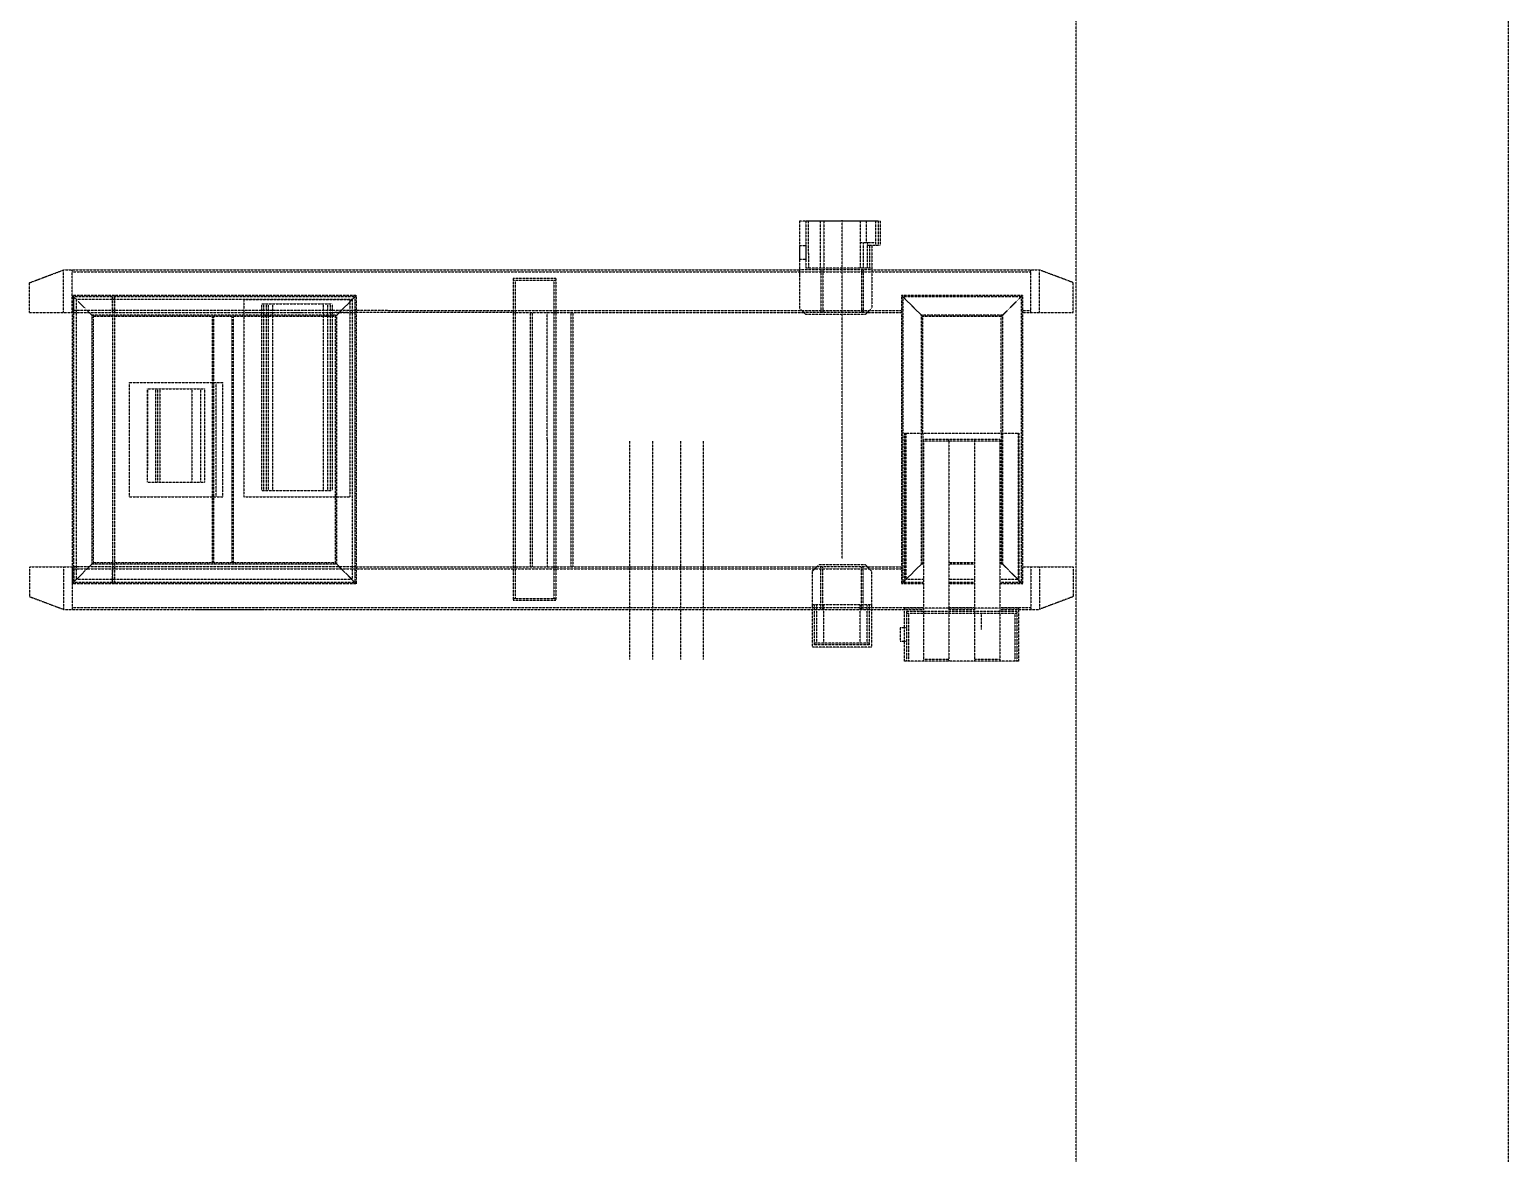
# Model space of a CAD drawing. Header units: millimetres. Extents: x -955179 to -912907, y 62798 to 154298.
# Drawn here: x -943674 to -940188, y 130484 to 133133 of the extents above; entities that cross this region are included whole.
import ezdxf

# ---------------------------------------------------------------- set-up
doc = ezdxf.new("R2010")
doc.units = ezdxf.units.MM
doc.header["$MEASUREMENT"] = 0
doc.linetypes.add('HIDDEN', pattern=[0.375, 0.25, -0.125])
doc.layers.add('CV', color=251, linetype='HIDDEN')

# ---------------------------------------------------------------- blocks, each defined once
blk = doc.blocks.new('TK출하')
at = {"layer": 'CV'}
for p, q in [((-844932.4, 111052.4, -74.6), (-844928.2, 138901.7, 434.9)), ((-845583.2, 122900.2, 690.4), (-845583.2, 122774.2, 690.4)), ((-845392.7, 122900.2, 699.9), (-845583.2, 122900.2, 689.9)), ((-845568.3, 122900.2, 690.7), (-845568.2, 122789.2, 690.4)), ((-845397.8, 122900.2, 700.2), (-845568.3, 122900.2, 690.7)), ((-845562.3, 122900.2, 690.7), (-845562.2, 122789.2, 690.4)), ((-845534.3, 122900.2, 690.7), (-845534.2, 122789.2, 690.4)), ((-845525.8, 122900.2, 700.2), (-845525.7, 122789.2, 699.9)), ((-845482.7, 122104, 699.9), (-845482.7, 122902.3, 699.9)), ((-845439.8, 122900.2, 700.2), (-845439.7, 122789.2, 699.9)), ((-845426.3, 122900.2, 690.7), (-845426.2, 122849.2, 690.4)), ((-845403.8, 122900.2, 700.2), (-845403.7, 122843.2, 699.9)), ((-845397.8, 122900.2, 700.2), (-845397.7, 122843.2, 699.9)), ((-845392.7, 122900.2, 699.9), (-845392.7, 122843.2, 699.9)), ((-845582.7, 122842.7, 699.9), (-845568.2, 122842.7, 699.9)), ((-845582.7, 122842.7, 694.8), (-845582.7, 122810.7, 694.8)), ((-845568.2, 122844.2, 700.2), (-845568.2, 122810.7, 699.9)), ((-845423.7, 122849.2, 699.9), (-845439.7, 122849.2, 699.9)), ((-845432.8, 122849.2, 690.4), (-845432.8, 122789.2, 690.4)), ((-845423.7, 122849.2, 699.9), (-845423.7, 122789.2, 699.9)), ((-845417.7, 122849.2, 699.9), (-845423.7, 122849.2, 699.9)), ((-845417.7, 122843.2, 699.9), (-845423.7, 122843.2, 699.9)), ((-845403.7, 122849.2, 699.9), (-845417.7, 122849.2, 699.9)), ((-845392.7, 122843.2, 699.9), (-845417.7, 122843.2, 699.9)), ((-845417.7, 122843.2, 699.9), (-845417.7, 122789.2, 699.9)), ((-845412.7, 122843.2, 699.9), (-845412.7, 122789.2, 699.9)), ((-845582.7, 122810.7, 699.9), (-845568.2, 122810.7, 699.9)), ((-847397.7, 122755.2, 699.9), (-847317.7, 122785.2, 699.9)), ((-847397.7, 122755.2, 699.9), (-847317.7, 122785.2, 699.9)), ((-847317.7, 122785.2, 699.9), (-845583.2, 122785.2, 690.5)), ((-847317.7, 122785.2, 699.9), (-845583.2, 122785.2, 690.5)), ((-847317.7, 122685.2, 699.9), (-847317.7, 122785.2, 699.9)), ((-847317.7, 122685.2, 699.9), (-847317.7, 122785.2, 699.9)), ((-847297.7, 122685.2, 699.9), (-847297.7, 122785.2, 699.9)), ((-847297.7, 122685.2, 699.9), (-847297.7, 122785.2, 699.9)), ((-847297.7, 122780.7, 699.9), (-845037.7, 122780.7, 699.9)), ((-847297.7, 122780.7, 699.9), (-845037.7, 122780.7, 699.9)), ((-845412.7, 122785.2, 699.9), (-845583.2, 122785.2, 689.8)), ((-845583.2, 122782.7, 690.4), (-845583.2, 122695.2, 690.4)), ((-845412.7, 122789.2, 709.4), (-845568.2, 122789.2, 700.2)), ((-845532.7, 122785.2, 699.9), (-845532.7, 122685.2, 699.9)), ((-845528.2, 122785.2, 699.9), (-845528.2, 122685.2, 699.9)), ((-845437.2, 122785.2, 699.9), (-845437.2, 122685.2, 699.9)), ((-845432.7, 122785.2, 699.9), (-845432.7, 122685.2, 699.9)), ((-845412.7, 122789.2, 699.9), (-845412.7, 122695.2, 709.4)), ((-845412.7, 122785.2, 699.9), (-845017.7, 122785.2, 699.9)), ((-845412.7, 122785.2, 699.9), (-845017.7, 122785.2, 699.9)), ((-845037.7, 122685.2, 699.9), (-845037.7, 122785.2, 699.9)), ((-845037.7, 122685.2, 699.9), (-845037.7, 122785.2, 699.9)), ((-844937.7, 122755.2, 699.9), (-845017.7, 122785.2, 699.9)), ((-844937.7, 122755.2, 699.9), (-845017.7, 122785.2, 699.9)), ((-845017.7, 122685.2, 699.9), (-845017.7, 122785.2, 699.9)), ((-845017.7, 122685.2, 699.9), (-845017.7, 122785.2, 699.9)), ((-847397.7, 122685.2, 699.9), (-847397.7, 122755.2, 699.9)), ((-847397.7, 122685.2, 699.9), (-847397.7, 122755.2, 699.9)), ((-846257.7, 122764.7, 699.9), (-846257.7, 122005.7, 699.9)), ((-846257.7, 122764.7, 699.9), (-846257.7, 122005.7, 699.9)), ((-846157.7, 122764.7, 699.9), (-846257.7, 122764.7, 699.9)), ((-846157.7, 122764.7, 699.9), (-846257.7, 122764.7, 699.9)), ((-846157.7, 122760.2, 699.9), (-846257.7, 122760.2, 699.9)), ((-846157.7, 122760.2, 699.9), (-846257.7, 122760.2, 699.9)), ((-846253.2, 122760.2, 699.9), (-846253.2, 122010.2, 699.9)), ((-846253.2, 122760.2, 699.9), (-846253.2, 122010.2, 699.9)), ((-846162.2, 122760.2, 699.9), (-846162.2, 122010.2, 699.9)), ((-846162.2, 122760.2, 699.9), (-846162.2, 122010.2, 699.9)), ((-846157.7, 122764.7, 699.9), (-846157.7, 122005.7, 699.9)), ((-846157.7, 122764.7, 699.9), (-846157.7, 122005.7, 699.9)), ((-844937.7, 122685.2, 699.9), (-844937.7, 122755.2, 699.9)), ((-844937.7, 122685.2, 699.9), (-844937.7, 122755.2, 699.9)), ((-846627.7, 122725.2, 699.9), (-847297.7, 122725.2, 699.9)), ((-846627.7, 122725.2, 699.9), (-847297.7, 122725.2, 699.9)), ((-847297.7, 122725.2, 699.9), (-847297.7, 122045.2, 699.9)), ((-847297.7, 122725.2, 699.9), (-847297.7, 122045.2, 699.9)), ((-847297.7, 122725.2, 699.9), (-847247.7, 122675.2, 699.9)), ((-847297.7, 122725.2, 699.9), (-847247.7, 122675.2, 699.9)), ((-847297.7, 122685.2, 699.9), (-847297.7, 122725.2, 699.9)), ((-847297.7, 122685.2, 699.9), (-847297.7, 122725.2, 699.9)), ((-846630.9, 122722, 699.9), (-847294.5, 122722, 699.9)), ((-846630.9, 122722, 699.9), (-847294.5, 122722, 699.9)), ((-847294.5, 122722, 699.9), (-847294.5, 122048.4, 699.9)), ((-847294.5, 122722, 699.9), (-847294.5, 122048.4, 699.9)), ((-847293.2, 122685.2, 699.9), (-847293.2, 122725.2, 699.9)), ((-847293.2, 122685.2, 699.9), (-847293.2, 122725.2, 699.9)), ((-846637.7, 122715.2, 699.9), (-847287.7, 122715.2, 699.9)), ((-846637.7, 122715.2, 699.9), (-847287.7, 122715.2, 699.9)), ((-847287.7, 122715.2, 699.9), (-847287.7, 122055.2, 699.9)), ((-847287.7, 122715.2, 699.9), (-847287.7, 122055.2, 699.9)), ((-847202.2, 122725.2, 699.9), (-847202.2, 122045.2, 699.9)), ((-847202.2, 122685.2, 699.9), (-847202.2, 122725.2, 699.9)), ((-847202.2, 122685.2, 699.9), (-847202.2, 122725.2, 699.9)), ((-847197.7, 122725.2, 699.9), (-847197.7, 122045.2, 699.9)), ((-847197.7, 122725.2, 699.9), (-847197.7, 122045.2, 699.9)), ((-846893, 122715.2, 699.9), (-846643.2, 122715.2, 699.9)), ((-846893, 122715.2, 699.9), (-846643.2, 122715.2, 699.9)), ((-846893, 122715.2, 709.4), (-846893, 122250.2, 709.4)), ((-846893, 122715.2, 709.4), (-846893, 122250.2, 709.4)), ((-846851.5, 122705.2, 699.9), (-846851.5, 122265.2, 699.9)), ((-846851.5, 122705.2, 699.9), (-846851.5, 122265.2, 699.9)), ((-846851.5, 122705.2, 699.9), (-846684.5, 122705.2, 699.9)), ((-846851.5, 122705.2, 699.9), (-846684.5, 122705.2, 699.9)), ((-846846.5, 122705.2, 699.9), (-846846.5, 122265.2, 699.9)), ((-846846.5, 122705.2, 699.9), (-846846.5, 122265.2, 699.9)), ((-846840.5, 122705.2, 699.9), (-846840.5, 122265.2, 699.9)), ((-846840.5, 122705.2, 699.9), (-846840.5, 122265.2, 699.9)), ((-846835.5, 122705.2, 699.9), (-846835.5, 122265.2, 699.9)), ((-846835.5, 122705.2, 699.9), (-846835.5, 122265.2, 699.9)), ((-846825.1, 122705.2, 699.9), (-846825.1, 122265.2, 699.9)), ((-846825.1, 122705.2, 699.9), (-846825.1, 122265.2, 699.9)), ((-846706.2, 122705.2, 699.9), (-846706.2, 122265.2, 699.9)), ((-846695.5, 122705.2, 699.9), (-846695.5, 122265.2, 699.9)), ((-846689.5, 122705.2, 699.9), (-846689.5, 122265.2, 699.9)), ((-846689.5, 122705.2, 699.9), (-846689.5, 122265.2, 699.9)), ((-846684.5, 122705.2, 699.9), (-846684.5, 122265.2, 699.9)), ((-846684.5, 122705.2, 699.9), (-846684.5, 122265.2, 699.9)), ((-846627.7, 122725.2, 699.9), (-846677.7, 122675.2, 699.9)), ((-846627.7, 122725.2, 699.9), (-846677.7, 122675.2, 699.9)), ((-846643.2, 122715.2, 699.9), (-846643.2, 122250.2, 699.9)), ((-846643.2, 122715.2, 699.9), (-846643.2, 122250.2, 699.9)), ((-846637.7, 122715.2, 699.9), (-846637.7, 122055.2, 699.9)), ((-846637.7, 122715.2, 699.9), (-846637.7, 122055.2, 699.9)), ((-846630.9, 122722, 699.9), (-846630.9, 122048.4, 699.9)), ((-846630.9, 122722, 699.9), (-846630.9, 122048.4, 699.9)), ((-846627.7, 122725.2, 699.9), (-846627.7, 122045.2, 699.9)), ((-846627.7, 122725.2, 699.9), (-846627.7, 122045.2, 699.9)), ((-845342.7, 122725.2, 699.9), (-845292.7, 122675.2, 699.9)), ((-845342.7, 122725.2, 699.9), (-845292.7, 122675.2, 699.9)), ((-845230.7, 122725.2, 699.9), (-845342.7, 122725.2, 699.9)), ((-845230.7, 122725.2, 699.9), (-845342.7, 122725.2, 699.9)), ((-845342.7, 122725.2, 699.9), (-845342.7, 122045.2, 699.9)), ((-845342.7, 122725.2, 699.9), (-845342.7, 122045.2, 699.9)), ((-845230.7, 122722, 699.9), (-845339.5, 122722, 699.9)), ((-845230.7, 122722, 699.9), (-845339.5, 122722, 699.9)), ((-845339.5, 122722, 699.9), (-845339.5, 122048.4, 699.9)), ((-845339.5, 122722, 699.9), (-845339.5, 122048.4, 699.9)), ((-845170.7, 122725.2, 699.9), (-845230.7, 122725.2, 699.9)), ((-845170.7, 122725.2, 699.9), (-845230.7, 122725.2, 699.9)), ((-845170.7, 122722, 699.9), (-845230.7, 122722, 699.9)), ((-845170.7, 122722, 699.9), (-845230.7, 122722, 699.9)), ((-845057.7, 122725.2, 699.9), (-845170.7, 122725.2, 699.9)), ((-845057.7, 122725.2, 699.9), (-845170.7, 122725.2, 699.9)), ((-845060.9, 122722, 699.9), (-845170.7, 122722, 699.9)), ((-845060.9, 122722, 699.9), (-845170.7, 122722, 699.9)), ((-845057.7, 122725.2, 699.9), (-845107.7, 122675.2, 699.9)), ((-845057.7, 122725.2, 699.9), (-845107.7, 122675.2, 699.9)), ((-845060.9, 122722, 699.9), (-845060.9, 122048.4, 699.9)), ((-845060.9, 122722, 699.9), (-845060.9, 122048.4, 699.9)), ((-845057.7, 122725.2, 699.9), (-845057.7, 122045.2, 699.9)), ((-845057.7, 122725.2, 699.9), (-845057.7, 122045.2, 699.9)), ((-847397.7, 122685.2, 699.9), (-847297.7, 122685.2, 699.9)), ((-847397.7, 122685.2, 699.9), (-847297.7, 122685.2, 699.9)), ((-847297.7, 122690.2, 699.9), (-845342.7, 122689.7, 699.9)), ((-847297.7, 122685.2, 699.9), (-846627.7, 122685.2, 699.9)), ((-846674.5, 122678.4, 699.9), (-847250.9, 122678.4, 699.9)), ((-846674.5, 122678.4, 699.9), (-847250.9, 122678.4, 699.9)), ((-847250.9, 122678.4, 699.9), (-847250.9, 122092, 699.9)), ((-847250.9, 122678.4, 699.9), (-847250.9, 122092, 699.9)), ((-846677.7, 122675.2, 699.9), (-847247.7, 122675.2, 699.9)), ((-846677.7, 122675.2, 699.9), (-847247.7, 122675.2, 699.9)), ((-847247.7, 122675.2, 699.9), (-847247.7, 122095.2, 699.9)), ((-847247.7, 122675.2, 699.9), (-847247.7, 122095.2, 699.9)), ((-846967.7, 122675.2, 699.9), (-846967.7, 122095.2, 699.9)), ((-846967.7, 122675.2, 699.9), (-846967.7, 122095.2, 699.9)), ((-846964.5, 122675.2, 699.9), (-846964.5, 122095.2, 699.9)), ((-846964.5, 122675.2, 699.9), (-846964.5, 122095.2, 699.9)), ((-846920.9, 122675.2, 699.9), (-846920.9, 122095.2, 699.9)), ((-846920.9, 122675.2, 699.9), (-846920.9, 122095.2, 699.9)), ((-846917.7, 122675.2, 699.9), (-846917.7, 122095.2, 699.9)), ((-846917.7, 122675.2, 699.9), (-846917.7, 122095.2, 699.9)), ((-846890, 122685.2, 699.9), (-846856, 122685.2, 699.9)), ((-846890, 122685.2, 699.9), (-846856, 122685.2, 699.9)), ((-846779.1, 122685.2, 699.9), (-846757.4, 122685.2, 699.9)), ((-846779.1, 122685.2, 699.9), (-846757.4, 122685.2, 699.9)), ((-846777.3, 122685.2, 699.9), (-846759.2, 122685.2, 699.9)), ((-846777.3, 122685.2, 699.9), (-846759.2, 122685.2, 699.9)), ((-846646.2, 122685.2, 699.9), (-846680.2, 122685.2, 699.9)), ((-846646.2, 122685.2, 699.9), (-846680.2, 122685.2, 699.9)), ((-846677.7, 122675.2, 699.9), (-846677.7, 122095.2, 699.9)), ((-846677.7, 122675.2, 699.9), (-846677.7, 122095.2, 699.9)), ((-846674.5, 122678.4, 699.9), (-846674.5, 122092, 699.9)), ((-846674.5, 122678.4, 699.9), (-846674.5, 122092, 699.9)), ((-846257.7, 122685.2, 699.9), (-846627.7, 122685.2, 699.9)), ((-846257.7, 122685.2, 699.9), (-846627.7, 122685.2, 699.9)), ((-846257.7, 122685.2, 699.9), (-846157.7, 122685.2, 699.9)), ((-846257.7, 122685.2, 699.9), (-846157.7, 122685.2, 699.9)), ((-846217.7, 122685.2, 699.9), (-846217.7, 122085.2, 699.9)), ((-846213.2, 122685.2, 699.9), (-846213.2, 122085.2, 699.9)), ((-846177.7, 122385.2, 699.9), (-846177.7, 122685.2, 699.9)), ((-846157.7, 122685.2, 699.9), (-845573.2, 122685.2, 699.9)), ((-846122.2, 122685.2, 699.9), (-846122.2, 122085.2, 699.9)), ((-846117.7, 122685.2, 699.9), (-846117.7, 122085.2, 699.9)), ((-845583.2, 122695.2, 690.4), (-845568.2, 122680.2, 690.4)), ((-845422.7, 122685.2, 699.9), (-845573.2, 122685.2, 699.9)), ((-845427.7, 122680.2, 709.4), (-845568.2, 122680.2, 690.4)), ((-845412.7, 122695.2, 709.4), (-845427.7, 122680.2, 709.4)), ((-845422.7, 122685.2, 699.9), (-845342.7, 122685.2, 699.9)), ((-845422.7, 122685.2, 699.9), (-845342.7, 122685.2, 699.9)), ((-845104.5, 122678.4, 699.9), (-845295.9, 122678.4, 699.9)), ((-845104.5, 122678.4, 699.9), (-845295.9, 122678.4, 699.9)), ((-845295.9, 122678.4, 699.9), (-845295.9, 122092, 699.9)), ((-845295.9, 122678.4, 699.9), (-845295.9, 122092, 699.9)), ((-845107.7, 122675.2, 699.9), (-845292.7, 122675.2, 699.9)), ((-845107.7, 122675.2, 699.9), (-845292.7, 122675.2, 699.9)), ((-845292.7, 122400.2, 699.9), (-845292.7, 122675.2, 699.9)), ((-845292.7, 122400.2, 699.9), (-845292.7, 122675.2, 699.9)), ((-845107.7, 122400.2, 699.9), (-845107.7, 122675.2, 699.9)), ((-845107.7, 122400.2, 699.9), (-845107.7, 122675.2, 699.9)), ((-845104.5, 122678.4, 699.9), (-845104.5, 122092, 699.9)), ((-845104.5, 122678.4, 699.9), (-845104.5, 122092, 699.9)), ((-845057.7, 122689.7, 699.9), (-845037.7, 122689.7, 699.9)), ((-845057.7, 122689.7, 699.9), (-845037.7, 122689.7, 699.9)), ((-845057.7, 122685.2, 699.9), (-844937.7, 122685.2, 699.9)), ((-845057.7, 122685.2, 699.9), (-844937.7, 122685.2, 699.9)), ((-847162.7, 122520.2, 699.9), (-846942.7, 122520.2, 699.9)), ((-847162.7, 122520.2, 699.9), (-846942.7, 122520.2, 699.9)), ((-847162.7, 122250.2, 699.9), (-847162.7, 122520.2, 699.9)), ((-847162.7, 122250.2, 699.9), (-847162.7, 122520.2, 699.9)), ((-847120.2, 122505.2, 699.9), (-846985.2, 122505.2, 699.9)), ((-847120.2, 122505.2, 699.9), (-847120.2, 122314.4, 699.9)), ((-847120.2, 122285.2, 699.9), (-847120.2, 122505.2, 699.9)), ((-847120.2, 122285.2, 699.9), (-847120.2, 122505.2, 699.9)), ((-847100.7, 122505.2, 699.9), (-847100.7, 122285.2, 699.9)), ((-847095.7, 122285.2, 699.9), (-847095.7, 122505.2, 699.9)), ((-847095.7, 122285.2, 699.9), (-847095.7, 122505.2, 699.9)), ((-847090.7, 122505.2, 699.9), (-847090.7, 122285.2, 699.9)), ((-847090.7, 122505.2, 699.9), (-847090.7, 122285.2, 699.9)), ((-847015.2, 122505.2, 699.9), (-847015.2, 122285.2, 699.9)), ((-846995.2, 122505.2, 699.9), (-846995.2, 122285.2, 699.9)), ((-846995.2, 122505.2, 699.9), (-846995.2, 122285.2, 699.9)), ((-846985.2, 122505.2, 699.9), (-846985.2, 122285.2, 699.9)), ((-846985.2, 122505.2, 699.9), (-846985.2, 122285.2, 699.9)), ((-846957.7, 122250.2, 699.9), (-846957.7, 122520.2, 699.9)), ((-846942.7, 122250.2, 699.9), (-846942.7, 122520.2, 699.9)), ((-845335.7, 122400.2, 699.9), (-845065.7, 122400.2, 699.9)), ((-845335.7, 122400.2, 699.9), (-845065.7, 122400.2, 699.9)), ((-845335.7, 122400.2, 699.9), (-845335.7, 122045.2, 699.9)), ((-845335.7, 122400.2, 699.9), (-845335.7, 122045.2, 699.9)), ((-845332.7, 122400.2, 699.9), (-845332.7, 122055.2, 699.9)), ((-845332.7, 122400.2, 699.9), (-845332.7, 122055.2, 699.9)), ((-845292.7, 122400.2, 699.9), (-845292.7, 122095.2, 699.9)), ((-845292.7, 122400.2, 699.9), (-845292.7, 122095.2, 699.9)), ((-845107.7, 122400.2, 699.9), (-845107.7, 122095.2, 699.9)), ((-845107.7, 122400.2, 699.9), (-845107.7, 122095.2, 699.9)), ((-845067.7, 122400.2, 699.9), (-845067.7, 122055.2, 699.9)), ((-845067.7, 122400.2, 699.9), (-845067.7, 122055.2, 699.9)), ((-845065.7, 122400.2, 699.9), (-845065.7, 122045.2, 699.9)), ((-845065.7, 122400.2, 699.9), (-845065.7, 122045.2, 699.9)), ((-846177.7, 122385.2, 699.9), (-846177.7, 122085.2, 699.9)), ((-845983.5, 122382, 699.9), (-845983.5, 121867.2, 699.9)), ((-845983.5, 122382, 699.9), (-845983.5, 121867.2, 699.9)), ((-845929.9, 122382, 699.9), (-845929.9, 121867.2, 699.9)), ((-845929.9, 122382, 699.9), (-845929.9, 121867.2, 699.9)), ((-845863.5, 122382, 699.9), (-845863.5, 121867.2, 699.9)), ((-845863.5, 122382, 699.9), (-845863.5, 121867.2, 699.9)), ((-845809.9, 122382, 699.9), (-845809.9, 121867.2, 699.9)), ((-845809.9, 122382, 699.9), (-845809.9, 121867.2, 699.9)), ((-845110.7, 122385.2, 699.9), (-845290.7, 122385.2, 699.9)), ((-845110.7, 122385.2, 699.9), (-845290.7, 122385.2, 699.9)), ((-845290.7, 122385.2, 699.9), (-845290.7, 121987.7, 699.9)), ((-845290.7, 122385.2, 699.9), (-845290.7, 121987.7, 699.9)), ((-845110.7, 122382, 699.9), (-845290.7, 122382, 699.9)), ((-845110.7, 122382, 699.9), (-845290.7, 122382, 699.9)), ((-845230.7, 122382, 699.9), (-845230.7, 122385.2, 699.9)), ((-845230.7, 122382, 699.9), (-845230.7, 122385.2, 699.9)), ((-845230.7, 122382, 699.9), (-845230.7, 121987.7, 699.9)), ((-845230.7, 122382, 699.9), (-845230.7, 121987.7, 699.9)), ((-845170.7, 122385.2, 699.9), (-845170.7, 121987.7, 699.9)), ((-845170.7, 122385.2, 699.9), (-845170.7, 121987.7, 699.9)), ((-845110.7, 122385.2, 699.9), (-845110.7, 121987.7, 699.9)), ((-845110.7, 122385.2, 699.9), (-845110.7, 122045.2, 699.9)), ((-845110.7, 122385.2, 699.9), (-845110.7, 122045.2, 699.9)), ((-845110.7, 122385.2, 699.9), (-845110.7, 121987.7, 699.9)), ((-847120.2, 122285.2, 699.9), (-846985.2, 122285.2, 699.9)), ((-847120.2, 122285.2, 699.9), (-846985.2, 122285.2, 699.9)), ((-847162.7, 122250.2, 699.9), (-846942.7, 122250.2, 699.9)), ((-847162.7, 122250.2, 699.9), (-846942.7, 122250.2, 699.9)), ((-846893, 122250.2, 699.9), (-846643.2, 122250.2, 699.9)), ((-846893, 122250.2, 699.9), (-846643.2, 122250.2, 699.9)), ((-846851.5, 122265.2, 699.9), (-846684.5, 122265.2, 699.9)), ((-846851.5, 122265.2, 699.9), (-846684.5, 122265.2, 699.9)), ((-847397.7, 122085.2, 699.9), (-847397.7, 122015.2, 699.9)), ((-847397.7, 122085.2, 699.9), (-847397.7, 122015.2, 699.9)), ((-847396.3, 122085.2, 699.9), (-847297.7, 122085.2, 699.9)), ((-847396.3, 122085.2, 699.9), (-847297.7, 122085.2, 699.9)), ((-847317.7, 122085.2, 699.9), (-847317.7, 121985.2, 699.9)), ((-847317.7, 122085.2, 699.9), (-847317.7, 121985.2, 699.9)), ((-847247.7, 122095.2, 699.9), (-847297.7, 122045.2, 699.9)), ((-847247.7, 122095.2, 699.9), (-847297.7, 122045.2, 699.9)), ((-847297.7, 122085.2, 699.9), (-847297.7, 121985.2, 699.9)), ((-847297.7, 122085.2, 699.9), (-847297.7, 121985.2, 699.9)), ((-847297.7, 122085.2, 699.9), (-847297.7, 122045.2, 699.9)), ((-847297.7, 122085.2, 699.9), (-847297.7, 122045.2, 699.9)), ((-847197.7, 122085.2, 699.9), (-847297.7, 122085.2, 699.9)), ((-847197.7, 122085.2, 699.9), (-847297.7, 122085.2, 699.9)), ((-847297.7, 122080.7, 699.9), (-845342.7, 122080.7, 699.9)), ((-847293.2, 122085.2, 699.9), (-847293.2, 122045.2, 699.9)), ((-847293.2, 122085.2, 699.9), (-847293.2, 122045.2, 699.9)), ((-846674.5, 122092, 699.9), (-847250.9, 122092, 699.9)), ((-846674.5, 122092, 699.9), (-847250.9, 122092, 699.9)), ((-846677.7, 122095.2, 699.9), (-847247.7, 122095.2, 699.9)), ((-846677.7, 122095.2, 699.9), (-847247.7, 122095.2, 699.9)), ((-847202.2, 122045.2, 699.9), (-847202.2, 122085.2, 699.9)), ((-847202.2, 122045.2, 699.9), (-847202.2, 122085.2, 699.9)), ((-846627.7, 122085.2, 699.9), (-847197.7, 122085.2, 699.9)), ((-846677.7, 122095.2, 699.9), (-846627.7, 122045.2, 699.9)), ((-846677.7, 122095.2, 699.9), (-846627.7, 122045.2, 699.9)), ((-846627.7, 122085.2, 699.9), (-846257.7, 122085.2, 699.9)), ((-846627.7, 122085.2, 699.9), (-846257.7, 122085.2, 699.9)), ((-846257.7, 122085.2, 699.9), (-846157.7, 122085.2, 699.9)), ((-846257.7, 122085.2, 699.9), (-846157.7, 122085.2, 699.9)), ((-846157.7, 122085.2, 699.9), (-845542.7, 122085.2, 699.9)), ((-846157.7, 122085.2, 699.9), (-845542.7, 122085.2, 699.9)), ((-845552.7, 122075.2, 709.4), (-845537.7, 122090.2, 709.4)), ((-845552.7, 122075.2, 709.4), (-845537.7, 122090.2, 709.4)), ((-845552.7, 121995.4, 709.4), (-845552.7, 122075.2, 709.4)), ((-845552.7, 121995.4, 709.4), (-845552.7, 122075.2, 709.4)), ((-845422.7, 122085.2, 699.9), (-845542.7, 122085.2, 699.9)), ((-845422.7, 122085.2, 699.9), (-845542.7, 122085.2, 699.9)), ((-845427.7, 122090.2, 709.4), (-845537.7, 122090.2, 709.4)), ((-845427.7, 122090.2, 709.4), (-845537.7, 122090.2, 709.4)), ((-845532.7, 121985.2, 699.9), (-845532.7, 122085.2, 699.9)), ((-845532.7, 121985.2, 699.9), (-845532.7, 122085.2, 699.9)), ((-845528.2, 121985.2, 699.9), (-845528.2, 122085.2, 699.9)), ((-845528.2, 121985.2, 699.9), (-845528.2, 122085.2, 699.9)), ((-845437.2, 121985.2, 699.9), (-845437.2, 122085.2, 699.9)), ((-845437.2, 121985.2, 699.9), (-845437.2, 122085.2, 699.9)), ((-845432.7, 121985.2, 699.9), (-845432.7, 122085.2, 699.9)), ((-845432.7, 121985.2, 699.9), (-845432.7, 122085.2, 699.9)), ((-845412.7, 122075.2, 709.4), (-845427.7, 122090.2, 709.4)), ((-845412.7, 122075.2, 709.4), (-845427.7, 122090.2, 709.4)), ((-845422.7, 122085.2, 699.9), (-845342.7, 122085.2, 699.9)), ((-845422.7, 122085.2, 699.9), (-845342.7, 122085.2, 699.9)), ((-845412.7, 121995.4, 709.4), (-845412.7, 122075.2, 709.4)), ((-845412.7, 121995.4, 709.4), (-845412.7, 122075.2, 709.4)), ((-845292.7, 122095.2, 699.9), (-845342.7, 122045.2, 699.9)), ((-845292.7, 122095.2, 699.9), (-845342.7, 122045.2, 699.9)), ((-845290.7, 122092, 699.9), (-845295.9, 122092, 699.9)), ((-845290.7, 122092, 699.9), (-845295.9, 122092, 699.9)), ((-845290.7, 122095.2, 699.9), (-845292.7, 122095.2, 699.9)), ((-845290.7, 122095.2, 699.9), (-845292.7, 122095.2, 699.9)), ((-845170.7, 122095.2, 699.9), (-845230.7, 122095.2, 699.9)), ((-845170.7, 122095.2, 699.9), (-845230.7, 122095.2, 699.9)), ((-845170.7, 122092, 699.9), (-845230.7, 122092, 699.9)), ((-845170.7, 122092, 699.9), (-845230.7, 122092, 699.9)), ((-845107.7, 122095.2, 699.9), (-845110.7, 122095.2, 699.9)), ((-845107.7, 122095.2, 699.9), (-845110.7, 122095.2, 699.9)), ((-845104.5, 122092, 699.9), (-845110.7, 122092, 699.9)), ((-845104.5, 122092, 699.9), (-845110.7, 122092, 699.9)), ((-845107.7, 122095.2, 699.9), (-845057.7, 122045.2, 699.9)), ((-845107.7, 122095.2, 699.9), (-845057.7, 122045.2, 699.9)), ((-845057.7, 122085.2, 699.9), (-844937.7, 122085.2, 699.9)), ((-845057.7, 122085.2, 699.9), (-844937.7, 122085.2, 699.9)), ((-845037.7, 122085.2, 699.9), (-845037.7, 121985.2, 699.9)), ((-845037.7, 122085.2, 699.9), (-845037.7, 121985.2, 699.9)), ((-845017.7, 122085.2, 699.9), (-845017.7, 121985.2, 699.9)), ((-845017.7, 122085.2, 699.9), (-845017.7, 121985.2, 699.9)), ((-844937.7, 122085.2, 699.9), (-844937.7, 122015.2, 699.9)), ((-844937.7, 122085.2, 699.9), (-844937.7, 122015.2, 699.9)), ((-846627.7, 122045.2, 699.9), (-847297.7, 122045.2, 699.9)), ((-846627.7, 122045.2, 699.9), (-847297.7, 122045.2, 699.9)), ((-846630.9, 122048.4, 699.9), (-847294.5, 122048.4, 699.9)), ((-846630.9, 122048.4, 699.9), (-847294.5, 122048.4, 699.9)), ((-846637.7, 122055.2, 699.9), (-847287.7, 122055.2, 699.9)), ((-846637.7, 122055.2, 699.9), (-847287.7, 122055.2, 699.9)), ((-845290.7, 122045.2, 699.9), (-845342.7, 122045.2, 699.9)), ((-845290.7, 122045.2, 699.9), (-845342.7, 122045.2, 699.9)), ((-845290.7, 122048.4, 699.9), (-845339.5, 122048.4, 699.9)), ((-845290.7, 122048.4, 699.9), (-845339.5, 122048.4, 699.9)), ((-845290.7, 122055.2, 699.9), (-845332.7, 122055.2, 699.9)), ((-845290.7, 122055.2, 699.9), (-845332.7, 122055.2, 699.9)), ((-845170.7, 122055.2, 699.9), (-845230.7, 122055.2, 699.9)), ((-845170.7, 122055.2, 699.9), (-845230.7, 122055.2, 699.9)), ((-845170.7, 122048.4, 699.9), (-845230.7, 122048.4, 699.9)), ((-845170.7, 122048.4, 699.9), (-845230.7, 122048.4, 699.9)), ((-845170.7, 122045.2, 699.9), (-845230.7, 122045.2, 699.9)), ((-845170.7, 122045.2, 699.9), (-845230.7, 122045.2, 699.9)), ((-845067.7, 122055.2, 699.9), (-845110.7, 122055.2, 699.9)), ((-845067.7, 122055.2, 699.9), (-845110.7, 122055.2, 699.9)), ((-845060.9, 122048.4, 699.9), (-845110.7, 122048.4, 699.9)), ((-845060.9, 122048.4, 699.9), (-845110.7, 122048.4, 699.9)), ((-845057.7, 122045.2, 699.9), (-845110.7, 122045.2, 699.9)), ((-845057.7, 122045.2, 699.9), (-845110.7, 122045.2, 699.9)), ((-847397.7, 122015.2, 699.9), (-847317.7, 121985.2, 699.9)), ((-847397.7, 122015.2, 699.9), (-847317.7, 121985.2, 699.9)), ((-846157.7, 122010.2, 699.9), (-846257.7, 122010.2, 699.9)), ((-846157.7, 122010.2, 699.9), (-846257.7, 122010.2, 699.9)), ((-846157.7, 122005.7, 699.9), (-846257.7, 122005.7, 699.9)), ((-846157.7, 122005.7, 699.9), (-846257.7, 122005.7, 699.9)), ((-844937.7, 122015.2, 699.9), (-845017.7, 121985.2, 699.9)), ((-844937.7, 122015.2, 699.9), (-845017.7, 121985.2, 699.9)), ((-847317.7, 121985.2, 699.9), (-845290.7, 121985.2, 699.9)), ((-847317.7, 121985.2, 699.9), (-845290.7, 121985.2, 699.9)), ((-847297.7, 121989.7, 699.9), (-845290.7, 121989.7, 699.9)), ((-847297.7, 121989.7, 699.9), (-845290.7, 121989.7, 699.9)), ((-847003.3, 121985.2, 699.9), (-846848.1, 121985.2, 699.9)), ((-847003.3, 121985.2, 699.9), (-846848.1, 121985.2, 699.9)), ((-845412.7, 121996.2, 709.4), (-845552.7, 121996.2, 709.4)), ((-845412.7, 121996.2, 709.4), (-845552.7, 121996.2, 709.4)), ((-845552.7, 121896.2, 699.9), (-845552.7, 121995.4, 699.9)), ((-845552.7, 121896.2, 699.9), (-845552.7, 121995.4, 699.9)), ((-845547.7, 121901.2, 699.9), (-845547.7, 121996.2, 699.9)), ((-845547.7, 121901.2, 699.9), (-845547.7, 121996.2, 699.9)), ((-845542.2, 121905.7, 699.9), (-845542.2, 121996.2, 699.9)), ((-845542.2, 121905.7, 699.9), (-845542.2, 121996.2, 699.9)), ((-845525.7, 121905.7, 699.9), (-845525.7, 121996.2, 699.9)), ((-845525.7, 121905.7, 699.9), (-845525.7, 121996.2, 699.9)), ((-845439.7, 121905.7, 699.9), (-845439.7, 121996.2, 699.9)), ((-845439.7, 121905.7, 699.9), (-845439.7, 121996.2, 699.9)), ((-845423.2, 121905.7, 699.9), (-845423.2, 121996.2, 699.9)), ((-845423.2, 121905.7, 699.9), (-845423.2, 121996.2, 699.9)), ((-845417.7, 121901.2, 699.9), (-845417.7, 121996.2, 699.9)), ((-845417.7, 121901.2, 699.9), (-845417.7, 121996.2, 699.9)), ((-845412.7, 121896.2, 699.9), (-845412.7, 121995.4, 699.9)), ((-845412.7, 121896.2, 699.9), (-845412.7, 121995.4, 699.9)), ((-845335.7, 121941.7, 699.9), (-845335.7, 121987.7, 699.9)), ((-845335.7, 121941.7, 699.9), (-845335.7, 121987.7, 699.9)), ((-845065.7, 121987.7, 699.9), (-845335.7, 121987.7, 699.9)), ((-845065.7, 121987.7, 699.9), (-845335.7, 121987.7, 699.9)), ((-845330.7, 121980.2, 699.9), (-845330.7, 121862.7, 699.9)), ((-845330.7, 121980.2, 699.9), (-845330.7, 121862.7, 699.9)), ((-845070.7, 121980.2, 699.9), (-845330.7, 121980.2, 699.9)), ((-845070.7, 121980.2, 699.9), (-845330.7, 121980.2, 699.9)), ((-845070.7, 121975.7, 699.9), (-845330.7, 121975.7, 699.9)), ((-845070.7, 121975.7, 699.9), (-845330.7, 121975.7, 699.9)), ((-845326.2, 121975.7, 699.9), (-845326.2, 121862.7, 699.9)), ((-845326.2, 121975.7, 699.9), (-845326.2, 121862.7, 699.9)), ((-845290.7, 121987.7, 699.9), (-845290.7, 121862.7, 699.9)), ((-845290.7, 121987.7, 699.9), (-845290.7, 121862.7, 699.9)), ((-845230.7, 121989.7, 699.9), (-845170.7, 121989.7, 699.9)), ((-845230.7, 121989.7, 699.9), (-845170.7, 121989.7, 699.9)), ((-845230.7, 121987.7, 699.9), (-845230.7, 121862.7, 699.9)), ((-845230.7, 121987.7, 699.9), (-845230.7, 121862.7, 699.9)), ((-845230.7, 121985.2, 699.9), (-845170.7, 121985.2, 699.9)), ((-845230.7, 121985.2, 699.9), (-845170.7, 121985.2, 699.9)), ((-845170.7, 121987.7, 699.9), (-845170.7, 121862.7, 699.9)), ((-845170.7, 121987.7, 699.9), (-845170.7, 121862.7, 699.9)), ((-845155.2, 121975.7, 699.9), (-845155.2, 121937.7, 699.9)), ((-845110.7, 121989.7, 699.9), (-845037.7, 121989.7, 699.9)), ((-845110.7, 121989.7, 699.9), (-845037.7, 121989.7, 699.9)), ((-845110.7, 121985.2, 699.9), (-845017.7, 121985.2, 699.9)), ((-845110.7, 121985.2, 699.9), (-845017.7, 121985.2, 699.9)), ((-845110.7, 121985.2, 699.9), (-845110.7, 121862.7, 699.9)), ((-845110.7, 121985.2, 699.9), (-845110.7, 121862.7, 699.9)), ((-845075.2, 121975.7, 699.9), (-845075.2, 121862.7, 699.9)), ((-845075.2, 121975.7, 699.9), (-845075.2, 121862.7, 699.9)), ((-845070.7, 121980.2, 699.9), (-845070.7, 121862.7, 699.9)), ((-845070.7, 121980.2, 699.9), (-845070.7, 121862.7, 699.9)), ((-845065.7, 121862.7, 699.9), (-845065.7, 121987.7, 699.9)), ((-845065.7, 121862.7, 699.9), (-845065.7, 121987.7, 699.9)), ((-845345.7, 121941.7, 699.9), (-845345.7, 121909.7, 699.9)), ((-845330.7, 121941.7, 699.9), (-845345.7, 121941.7, 699.9)), ((-845335.7, 121909.7, 699.9), (-845335.7, 121941.7, 699.9)), ((-845417.7, 121905.7, 699.9), (-845547.7, 121905.7, 699.9)), ((-845417.7, 121905.7, 699.9), (-845547.7, 121905.7, 699.9)), ((-845417.7, 121901.2, 699.9), (-845547.7, 121901.2, 699.9)), ((-845417.7, 121901.2, 699.9), (-845547.7, 121901.2, 699.9)), ((-845330.7, 121909.7, 699.9), (-845345.7, 121909.7, 699.9)), ((-845335.7, 121862.7, 699.9), (-845335.7, 121909.7, 699.9)), ((-845335.7, 121862.7, 699.9), (-845335.7, 121909.7, 699.9)), ((-845412.7, 121896.2, 699.9), (-845552.7, 121896.2, 699.9)), ((-845412.7, 121896.2, 699.9), (-845552.7, 121896.2, 699.9)), ((-845230.7, 121867.2, 699.9), (-845290.7, 121867.2, 699.9)), ((-845230.7, 121867.2, 699.9), (-845290.7, 121867.2, 699.9)), ((-845110.7, 121867.2, 699.9), (-845170.7, 121867.2, 699.9)), ((-845110.7, 121867.2, 699.9), (-845170.7, 121867.2, 699.9)), ((-845065.7, 121862.7, 699.9), (-845335.7, 121862.7, 699.9)), ((-845065.7, 121862.7, 699.9), (-845335.7, 121862.7, 699.9))]:
    blk.add_line(p, q, dxfattribs=at)

msp = doc.modelspace()

# ---------------------------------------------------------------- linework, layer by layer
at = {"layer": 'CV', "elevation": 0}
msp.add_lwpolyline([(-940187.8, 154298.4), (-955178.5, 154298.4), (-955178.5, 62798.4), (-940187.8, 62798.4)], close=True, dxfattribs=at)

# ---------------------------------------------------------------- block references
at = {"layer": 'CV'}
msp.add_blockref('TK출하', (-96275.8, 9780.8, -202.6), dxfattribs=at)

doc.saveas('drawing.dxf')
